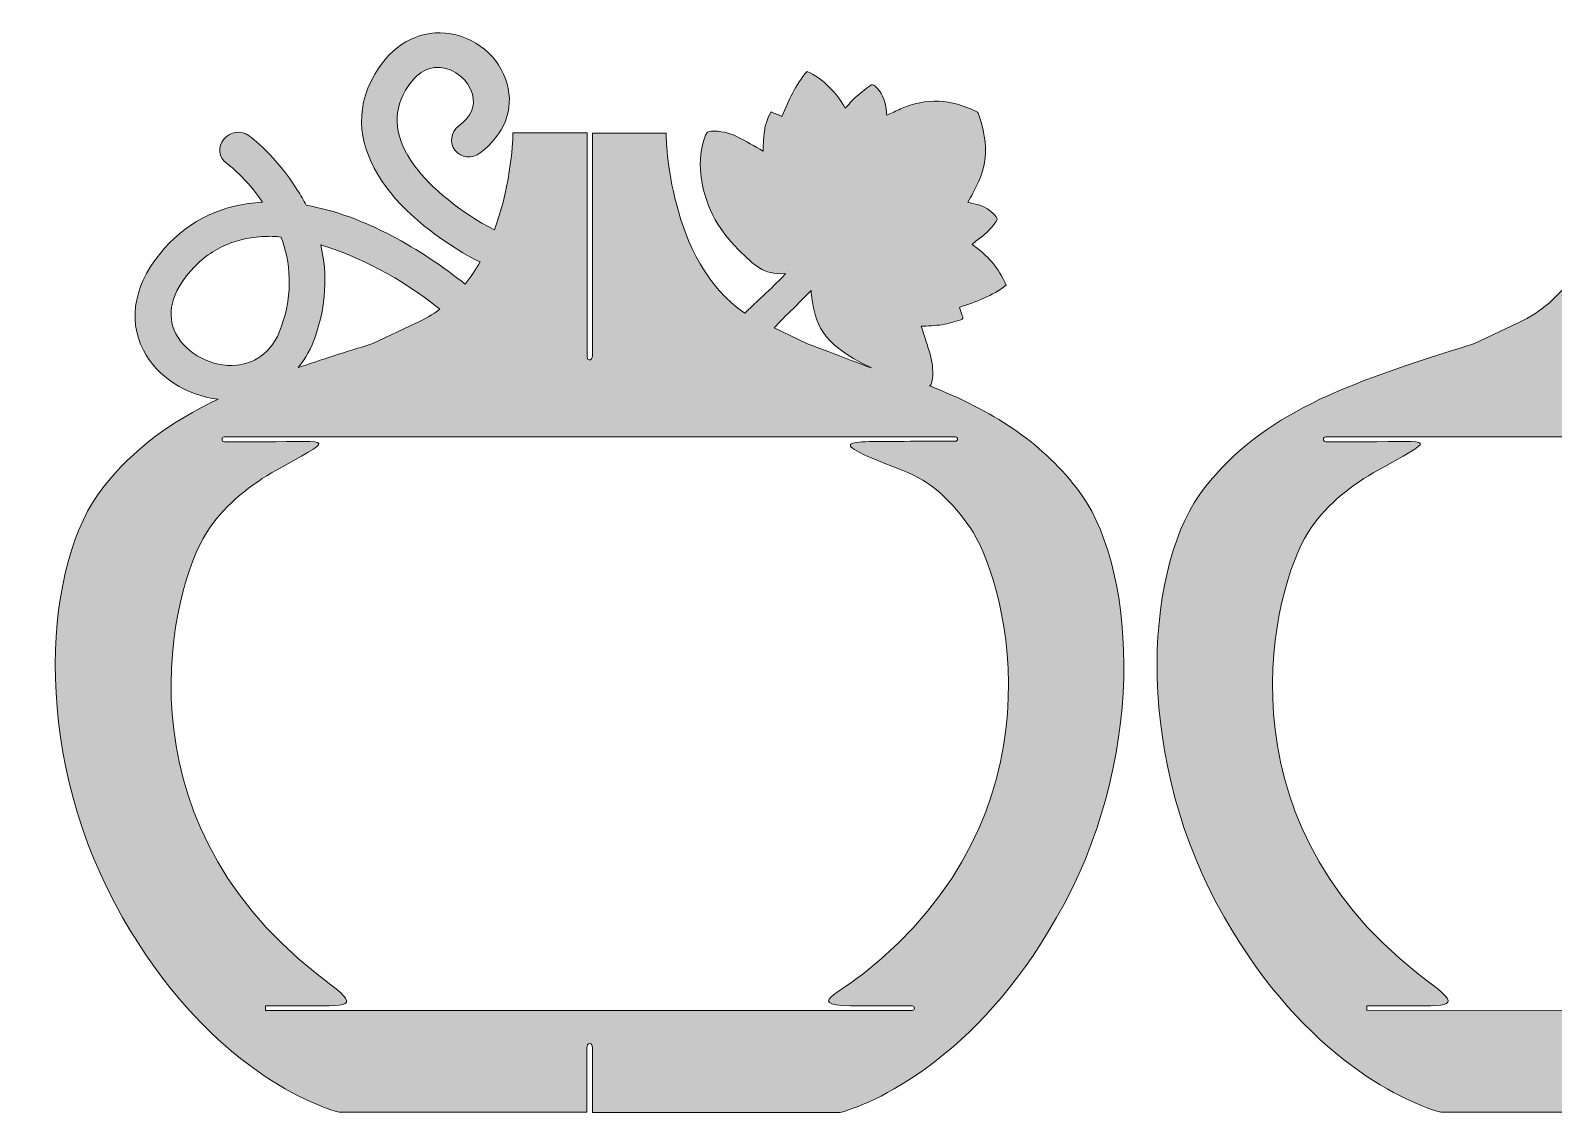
# Model space of a CAD drawing. Header units: inches. Extents: x -0.2 to 23, y 0 to 27.3.
# Drawn here: x -0.15 to 10.47, y 19.75 to 27.29 of the extents above; entities that cross this region are included whole.
import ezdxf

# ---------------------------------------------------------------- set-up
doc = ezdxf.new("R2010")
doc.units = ezdxf.units.IN
doc.header["$MEASUREMENT"] = 0
doc.layers.add('Paper Pumpkin Give Thanks', color=7, linetype='Continuous', lineweight=0)

msp = doc.modelspace()

# ---------------------------------------------------------------- hatches: boundary and pattern name
at = {"layer": 'Paper Pumpkin Give Thanks', "true_color": 0x8dc63f, "transparency": 33554687}
h = msp.add_hatch(color=73, dxfattribs=at)
h.dxf.hatch_style = 2
edge = h.paths.add_edge_path()
edge.add_spline(control_points=[(5.654, 20.719), (5.45, 20.556), (5.204, 20.489), (5.732, 20.497), (5.732, 20.497), (5.999, 20.497), (5.999, 20.497), (6.007, 20.497), (6.014, 20.49), (6.014, 20.482), (6.014, 20.472), (6.007, 20.465), (5.997, 20.465), (5.997, 20.465), (1.49, 20.465), (1.49, 20.465), (1.49, 20.465), (1.49, 20.497), (1.49, 20.497), (1.49, 20.497), (1.772, 20.497), (1.772, 20.497), (2.121, 20.497), (2.151, 20.494), (1.85, 20.719), (0.426, 21.836), (0.839, 23.411), (1.079, 23.794), (1.188, 23.969), (1.361, 24.107), (1.533, 24.211), (1.997, 24.471), (1.968, 24.426), (1.472, 24.428), (1.472, 24.428), (1.204, 24.428), (1.204, 24.428), (1.194, 24.428), (1.188, 24.435), (1.188, 24.444), (1.188, 24.444), (1.188, 24.446), (1.188, 24.446), (1.188, 24.454), (1.194, 24.461), (1.203, 24.461), (1.203, 24.461), (6.3, 24.461), (6.3, 24.461), (6.308, 24.461), (6.314, 24.454), (6.314, 24.447), (6.314, 24.447), (6.314, 24.446), (6.314, 24.446), (6.314, 24.438), (6.307, 24.431), (6.299, 24.431), (6.299, 24.431), (6.029, 24.431), (6.029, 24.431), (5.556, 24.425), (5.311, 24.463), (5.968, 24.214), (6.16, 24.132), (6.314, 23.971), (6.422, 23.797), (6.663, 23.411), (7.075, 21.836), (5.654, 20.719)], knot_values=[0, 0, 0, 0, 1, 1, 1, 2, 2, 2, 3, 3, 3, 4, 4, 4, 5, 5, 5, 6, 6, 6, 7, 7, 7, 8, 8, 8, 9, 9, 9, 10, 10, 10, 11, 11, 11, 12, 12, 12, 13, 13, 13, 14, 14, 14, 15, 15, 15, 16, 16, 16, 17, 17, 17, 18, 18, 18, 19, 19, 19, 20, 20, 20, 21, 21, 21, 22, 22, 22, 23, 23, 23, 23], degree=3, periodic=0)
edge = h.paths.add_edge_path()
edge.add_spline(control_points=[(1.839, 25.164), (1.912, 25.376), (1.925, 25.59), (1.876, 25.799), (2.135, 25.722), (2.433, 25.571), (2.707, 25.351), (2.657, 25.314), (2.603, 25.282), (2.543, 25.256), (2.543, 25.256), (2.239, 25.111), (2.239, 25.111), (2.05, 25.053), (1.879, 24.999), (1.719, 24.944), (1.769, 25.006), (1.81, 25.079), (1.839, 25.164)], knot_values=[0, 0, 0, 0, 1, 1, 1, 2, 2, 2, 3, 3, 3, 4, 4, 4, 5, 5, 5, 6, 6, 6, 6], degree=3, periodic=0)
edge = h.paths.add_edge_path()
edge.add_spline(control_points=[(0.867, 25.179), (0.797, 25.314), (0.835, 25.468), (0.975, 25.624), (1.047, 25.704), (1.131, 25.764), (1.224, 25.803), (1.307, 25.838), (1.399, 25.856), (1.501, 25.858), (1.532, 25.86), (1.565, 25.858), (1.6, 25.854), (1.664, 25.681), (1.686, 25.469), (1.603, 25.232), (1.532, 25.026), (1.393, 24.971), (1.289, 24.961), (1.121, 24.944), (0.939, 25.039), (0.867, 25.179)], knot_values=[0, 0, 0, 0, 1, 1, 1, 2, 2, 2, 3, 3, 3, 4, 4, 4, 5, 5, 5, 6, 6, 6, 7, 7, 7, 7], degree=3, periodic=0)
edge = h.paths.add_edge_path()
edge.add_spline(control_points=[(5.129, 25.317), (5.186, 25.369), (5.237, 25.426), (5.293, 25.482), (5.296, 25.46), (5.296, 25.438), (5.3, 25.415), (5.328, 25.271), (5.339, 25.119), (5.714, 24.942), (5.647, 24.963), (5.335, 25.089), (5.264, 25.111), (5.264, 25.111), (5.035, 25.221), (5.035, 25.221), (5.075, 25.263), (5.108, 25.297), (5.129, 25.317)], knot_values=[0, 0, 0, 0, 1, 1, 1, 2, 2, 2, 3, 3, 3, 4, 4, 4, 5, 5, 5, 6, 6, 6, 6], degree=3, periodic=0)
edge = h.paths.add_edge_path()
edge.add_spline(control_points=[(5.129, 25.614), (5.128, 25.614), (5.128, 25.613), (5.129, 25.614), (5.128, 25.614), (5.128, 25.614), (5.129, 25.614)], knot_values=[0, 0, 0, 0, 1, 1, 1, 2, 2, 2, 2], degree=3, periodic=0)
edge = h.paths.add_edge_path()
edge.add_spline(control_points=[(7.143, 24.107), (6.882, 24.439), (6.561, 24.64), (6.119, 24.818), (6.129, 24.824), (6.133, 24.831), (6.136, 24.844), (6.146, 24.907), (6.142, 24.968), (6.125, 25.029), (6.106, 25.097), (6.082, 25.165), (6.061, 25.232), (6.107, 25.235), (6.157, 25.236), (6.206, 25.243), (6.25, 25.25), (6.293, 25.265), (6.336, 25.278), (6.351, 25.282), (6.356, 25.292), (6.347, 25.308), (6.339, 25.325), (6.335, 25.344), (6.328, 25.364), (6.444, 25.403), (6.556, 25.444), (6.653, 25.518), (6.603, 25.638), (6.522, 25.729), (6.415, 25.803), (6.429, 25.814), (6.44, 25.822), (6.451, 25.831), (6.501, 25.868), (6.549, 25.91), (6.583, 25.963), (6.592, 25.975), (6.592, 25.983), (6.583, 25.994), (6.554, 26.033), (6.515, 26.06), (6.469, 26.075), (6.444, 26.083), (6.418, 26.089), (6.387, 26.096), (6.4, 26.118), (6.41, 26.139), (6.421, 26.16), (6.461, 26.232), (6.492, 26.307), (6.504, 26.39), (6.519, 26.504), (6.496, 26.613), (6.457, 26.718), (6.456, 26.722), (6.45, 26.728), (6.444, 26.729), (6.271, 26.814), (6.096, 26.828), (5.917, 26.746), (5.886, 26.732), (5.856, 26.718), (5.822, 26.704), (5.819, 26.722), (5.818, 26.736), (5.817, 26.75), (5.808, 26.811), (5.786, 26.864), (5.739, 26.906), (5.728, 26.917), (5.717, 26.919), (5.704, 26.908), (5.669, 26.881), (5.633, 26.854), (5.6, 26.825), (5.576, 26.804), (5.557, 26.778), (5.532, 26.751), (5.467, 26.864), (5.382, 26.953), (5.265, 27.008), (5.187, 26.914), (5.136, 26.808), (5.09, 26.694), (5.065, 26.706), (5.04, 26.715), (5.015, 26.726), (4.962, 26.639), (4.96, 26.544), (4.96, 26.453), (4.899, 26.486), (4.839, 26.522), (4.778, 26.553), (4.722, 26.581), (4.661, 26.594), (4.597, 26.592), (4.576, 26.59), (4.565, 26.583), (4.557, 26.563), (4.526, 26.475), (4.515, 26.383), (4.525, 26.292), (4.547, 26.086), (4.639, 25.913), (4.786, 25.768), (4.903, 25.654), (4.951, 25.593), (5.115, 25.599), (5.067, 25.54), (4.946, 25.435), (4.832, 25.324), (4.297, 25.679), (4.283, 26.558), (4.283, 26.565), (4.283, 26.565), (4.283, 26.578), (4.283, 26.578), (4.283, 26.578), (3.769, 26.578), (3.769, 26.578), (3.769, 26.578), (3.769, 25.026), (3.769, 25.026), (3.767, 25.008), (3.764, 24.996), (3.746, 24.999), (3.732, 25), (3.733, 25.013), (3.732, 25.026), (3.732, 25.026), (3.732, 26.579), (3.732, 26.579), (3.732, 26.579), (3.215, 26.579), (3.215, 26.579), (3.215, 26.579), (3.215, 26.567), (3.215, 26.567), (3.215, 26.563), (3.21, 26.238), (3.086, 25.903), (2.85, 26.028), (2.646, 26.192), (2.529, 26.351), (2.392, 26.54), (2.371, 26.711), (2.467, 26.876), (2.512, 26.954), (2.592, 27.046), (2.71, 27.035), (2.811, 27.025), (2.907, 26.946), (2.933, 26.85), (2.956, 26.768), (2.924, 26.692), (2.837, 26.626), (2.782, 26.585), (2.771, 26.508), (2.812, 26.457), (2.854, 26.406), (2.932, 26.397), (2.987, 26.44), (3.156, 26.568), (3.224, 26.744), (3.175, 26.921), (3.126, 27.11), (2.947, 27.256), (2.746, 27.275), (2.549, 27.293), (2.369, 27.189), (2.253, 26.989), (1.949, 26.468), (2.446, 25.964), (2.964, 25.69), (2.971, 25.686), (2.979, 25.683), (2.986, 25.681), (2.956, 25.626), (2.921, 25.575), (2.882, 25.525), (2.581, 25.767), (2.178, 26.004), (1.774, 26.076), (1.756, 26.111), (1.736, 26.146), (1.715, 26.179), (1.567, 26.417), (1.385, 26.554), (1.376, 26.56), (1.322, 26.6), (1.244, 26.589), (1.201, 26.536), (1.158, 26.483), (1.165, 26.408), (1.219, 26.368), (1.231, 26.36), (1.357, 26.263), (1.471, 26.097), (1.197, 26.083), (0.968, 25.976), (0.788, 25.776), (0.581, 25.546), (0.526, 25.286), (0.64, 25.065), (0.736, 24.879), (0.942, 24.749), (1.16, 24.724), (0.829, 24.567), (0.574, 24.381), (0.357, 24.107), (-0.051, 23.593), (-0.147, 22.308), (0.443, 21.208), (0.996, 20.176), (1.722, 19.835), (2.004, 19.756), (2.004, 19.756), (3.731, 19.756), (3.731, 19.756), (3.731, 19.756), (3.731, 20.207), (3.731, 20.207), (3.732, 20.219), (3.736, 20.235), (3.751, 20.236), (3.768, 20.236), (3.769, 20.217), (3.769, 20.207), (3.769, 20.207), (3.769, 19.754), (3.769, 19.754), (3.769, 19.754), (5.496, 19.754), (5.496, 19.754), (5.778, 19.833), (6.504, 20.175), (7.057, 21.207), (7.646, 22.307), (7.55, 23.593), (7.143, 24.107)], knot_values=[0, 0, 0, 0, 1, 1, 1, 2, 2, 2, 3, 3, 3, 4, 4, 4, 5, 5, 5, 6, 6, 6, 7, 7, 7, 8, 8, 8, 9, 9, 9, 10, 10, 10, 11, 11, 11, 12, 12, 12, 13, 13, 13, 14, 14, 14, 15, 15, 15, 16, 16, 16, 17, 17, 17, 18, 18, 18, 19, 19, 19, 20, 20, 20, 21, 21, 21, 22, 22, 22, 23, 23, 23, 24, 24, 24, 25, 25, 25, 26, 26, 26, 27, 27, 27, 28, 28, 28, 29, 29, 29, 30, 30, 30, 31, 31, 31, 32, 32, 32, 33, 33, 33, 34, 34, 34, 35, 35, 35, 36, 36, 36, 37, 37, 37, 38, 38, 38, 39, 39, 39, 40, 40, 40, 41, 41, 41, 42, 42, 42, 43, 43, 43, 44, 44, 44, 45, 45, 45, 46, 46, 46, 47, 47, 47, 48, 48, 48, 49, 49, 49, 50, 50, 50, 51, 51, 51, 52, 52, 52, 53, 53, 53, 54, 54, 54, 55, 55, 55, 56, 56, 56, 57, 57, 57, 58, 58, 58, 59, 59, 59, 60, 60, 60, 61, 61, 61, 62, 62, 62, 63, 63, 63, 64, 64, 64, 65, 65, 65, 66, 66, 66, 67, 67, 67, 68, 68, 68, 69, 69, 69, 70, 70, 70, 71, 71, 71, 72, 72, 72, 73, 73, 73, 74, 74, 74, 75, 75, 75, 76, 76, 76, 77, 77, 77, 78, 78, 78, 79, 79, 79, 80, 80, 80, 80], degree=3, periodic=0)
h = msp.add_hatch(color=73, dxfattribs=at)
h.dxf.hatch_style = 2
edge = h.paths.add_edge_path()
edge.add_spline(control_points=[(11.407, 24.461), (11.407, 24.461), (11.407, 25.522), (11.407, 25.522), (11.41, 25.54), (11.413, 25.553), (11.431, 25.55), (11.444, 25.547), (11.443, 25.536), (11.444, 25.522), (11.444, 25.522), (11.444, 24.46), (11.444, 24.46), (11.444, 24.46), (13.975, 24.46), (13.975, 24.46), (13.983, 24.46), (13.989, 24.453), (13.989, 24.446), (13.989, 24.446), (13.989, 24.444), (13.989, 24.444), (13.989, 24.436), (13.982, 24.429), (13.974, 24.429), (13.974, 24.429), (13.704, 24.429), (13.704, 24.429), (13.231, 24.424), (12.986, 24.461), (13.643, 24.213), (13.835, 24.131), (13.989, 23.969), (14.097, 23.796), (14.338, 23.413), (14.75, 21.838), (13.329, 20.721), (13.125, 20.557), (12.879, 20.49), (13.407, 20.499), (13.407, 20.499), (13.674, 20.499), (13.674, 20.499), (13.682, 20.499), (13.689, 20.492), (13.689, 20.483), (13.689, 20.483), (13.689, 20.483), (13.689, 20.483), (13.689, 20.474), (13.682, 20.467), (13.672, 20.467), (13.672, 20.467), (11.446, 20.467), (11.446, 20.467), (11.446, 20.467), (11.446, 20.057), (11.446, 20.057), (11.443, 20.039), (11.44, 20.026), (11.422, 20.029), (11.408, 20.032), (11.41, 20.043), (11.408, 20.057), (11.408, 20.057), (11.408, 20.468), (11.408, 20.468), (11.408, 20.468), (9.167, 20.465), (9.167, 20.465), (9.167, 20.465), (9.167, 20.497), (9.167, 20.497), (9.167, 20.497), (9.449, 20.497), (9.449, 20.497), (9.797, 20.497), (9.828, 20.494), (9.526, 20.719), (8.103, 21.836), (8.515, 23.411), (8.756, 23.794), (8.864, 23.969), (9.037, 24.107), (9.21, 24.211), (9.675, 24.471), (9.644, 24.426), (9.149, 24.428), (9.149, 24.428), (8.881, 24.428), (8.881, 24.428), (8.871, 24.428), (8.864, 24.435), (8.864, 24.444), (8.864, 24.444), (8.864, 24.446), (8.864, 24.446), (8.864, 24.454), (8.871, 24.461), (8.879, 24.461), (8.879, 24.461), (11.407, 24.461), (11.407, 24.461)], knot_values=[0, 0, 0, 0, 1, 1, 1, 2, 2, 2, 3, 3, 3, 4, 4, 4, 5, 5, 5, 6, 6, 6, 7, 7, 7, 8, 8, 8, 9, 9, 9, 10, 10, 10, 11, 11, 11, 12, 12, 12, 13, 13, 13, 14, 14, 14, 15, 15, 15, 16, 16, 16, 17, 17, 17, 18, 18, 18, 19, 19, 19, 20, 20, 20, 21, 21, 21, 22, 22, 22, 23, 23, 23, 24, 24, 24, 25, 25, 25, 26, 26, 26, 27, 27, 27, 28, 28, 28, 29, 29, 29, 30, 30, 30, 31, 31, 31, 32, 32, 32, 33, 33, 33, 34, 34, 34, 34], degree=3, periodic=0)
edge = h.paths.add_edge_path()
edge.add_spline(control_points=[(13.174, 19.756), (13.456, 19.835), (14.182, 20.176), (14.735, 21.208), (15.324, 22.307), (15.228, 23.593), (14.821, 24.107), (14.414, 24.622), (13.865, 24.825), (12.94, 25.111), (12.94, 25.111), (12.635, 25.257), (12.635, 25.257), (11.979, 25.55), (11.964, 26.56), (11.964, 26.567), (11.964, 26.567), (11.964, 26.579), (11.964, 26.579), (11.964, 26.579), (10.896, 26.579), (10.896, 26.579), (10.896, 26.579), (10.896, 26.567), (10.896, 26.567), (10.896, 26.56), (10.879, 25.547), (10.221, 25.256), (10.221, 25.256), (9.917, 25.111), (9.917, 25.111), (8.992, 24.826), (8.443, 24.622), (8.036, 24.107), (7.628, 23.593), (7.532, 22.308), (8.122, 21.208), (8.675, 20.176), (9.401, 19.835), (9.683, 19.756), (9.683, 19.756), (13.174, 19.756), (13.174, 19.756)], knot_values=[0, 0, 0, 0, 1, 1, 1, 2, 2, 2, 3, 3, 3, 4, 4, 4, 5, 5, 5, 6, 6, 6, 7, 7, 7, 8, 8, 8, 9, 9, 9, 10, 10, 10, 11, 11, 11, 12, 12, 12, 13, 13, 13, 14, 14, 14, 14], degree=3, periodic=0)

# ---------------------------------------------------------------- linework, layer by layer
at = {"layer": 'Paper Pumpkin Give Thanks'}
for points, knots in [([(7.143, 24.107), (6.882, 24.439), (6.561, 24.64), (6.119, 24.818), (6.129, 24.824), (6.133, 24.831), (6.136, 24.844), (6.146, 24.907), (6.142, 24.968), (6.125, 25.029), (6.106, 25.097), (6.082, 25.165), (6.061, 25.232), (6.107, 25.235), (6.157, 25.236), (6.206, 25.243), (6.25, 25.25), (6.293, 25.265), (6.336, 25.278), (6.351, 25.282), (6.356, 25.292), (6.347, 25.308), (6.339, 25.325), (6.335, 25.344), (6.328, 25.364), (6.444, 25.403), (6.556, 25.444), (6.653, 25.518), (6.603, 25.638), (6.522, 25.729), (6.415, 25.803), (6.429, 25.814), (6.44, 25.822), (6.451, 25.831), (6.501, 25.868), (6.549, 25.91), (6.583, 25.963), (6.592, 25.975), (6.592, 25.983), (6.583, 25.994), (6.554, 26.033), (6.515, 26.06), (6.469, 26.075), (6.444, 26.083), (6.418, 26.089), (6.387, 26.096), (6.4, 26.118), (6.41, 26.139), (6.421, 26.16), (6.461, 26.232), (6.492, 26.307), (6.504, 26.39), (6.519, 26.504), (6.496, 26.613), (6.457, 26.718), (6.456, 26.722), (6.45, 26.728), (6.444, 26.729), (6.271, 26.814), (6.096, 26.828), (5.917, 26.746), (5.886, 26.732), (5.856, 26.718), (5.822, 26.704), (5.819, 26.722), (5.818, 26.736), (5.817, 26.75), (5.808, 26.811), (5.786, 26.864), (5.739, 26.906), (5.728, 26.917), (5.717, 26.919), (5.704, 26.908), (5.669, 26.881), (5.633, 26.854), (5.6, 26.825), (5.576, 26.804), (5.557, 26.778), (5.532, 26.751), (5.467, 26.864), (5.382, 26.953), (5.265, 27.008), (5.187, 26.914), (5.136, 26.808), (5.09, 26.694), (5.065, 26.706), (5.04, 26.715), (5.015, 26.726), (4.962, 26.639), (4.96, 26.544), (4.96, 26.453), (4.899, 26.486), (4.839, 26.522), (4.778, 26.553), (4.722, 26.581), (4.661, 26.594), (4.597, 26.592), (4.576, 26.59), (4.565, 26.583), (4.557, 26.563), (4.526, 26.475), (4.515, 26.383), (4.525, 26.292), (4.547, 26.086), (4.639, 25.913), (4.786, 25.768), (4.903, 25.654), (4.951, 25.593), (5.115, 25.599), (5.067, 25.54), (4.946, 25.435), (4.832, 25.324), (4.297, 25.679), (4.283, 26.558), (4.283, 26.565), (4.283, 26.565), (4.283, 26.578), (4.283, 26.578), (4.283, 26.578), (3.769, 26.578), (3.769, 26.578), (3.769, 26.578), (3.769, 25.026), (3.769, 25.026), (3.767, 25.008), (3.764, 24.996), (3.746, 24.999), (3.732, 25), (3.733, 25.013), (3.732, 25.026), (3.732, 25.026), (3.732, 26.579), (3.732, 26.579), (3.732, 26.579), (3.215, 26.579), (3.215, 26.579), (3.215, 26.579), (3.215, 26.567), (3.215, 26.567), (3.215, 26.563), (3.21, 26.238), (3.086, 25.903), (2.85, 26.028), (2.646, 26.192), (2.529, 26.351), (2.392, 26.54), (2.371, 26.711), (2.467, 26.876), (2.512, 26.954), (2.592, 27.046), (2.71, 27.035), (2.811, 27.025), (2.907, 26.946), (2.933, 26.85), (2.956, 26.768), (2.924, 26.692), (2.837, 26.626), (2.782, 26.585), (2.771, 26.508), (2.812, 26.457), (2.854, 26.406), (2.932, 26.397), (2.987, 26.44), (3.156, 26.568), (3.224, 26.744), (3.175, 26.921), (3.126, 27.11), (2.947, 27.256), (2.746, 27.275), (2.549, 27.293), (2.369, 27.189), (2.253, 26.989), (1.949, 26.468), (2.446, 25.964), (2.964, 25.69), (2.971, 25.686), (2.979, 25.683), (2.986, 25.681), (2.956, 25.626), (2.921, 25.575), (2.882, 25.525), (2.581, 25.767), (2.178, 26.004), (1.774, 26.076), (1.756, 26.111), (1.736, 26.146), (1.715, 26.179), (1.567, 26.417), (1.385, 26.554), (1.376, 26.56), (1.322, 26.6), (1.244, 26.589), (1.201, 26.536), (1.158, 26.483), (1.165, 26.408), (1.219, 26.368), (1.231, 26.36), (1.357, 26.263), (1.471, 26.097), (1.197, 26.083), (0.968, 25.976), (0.788, 25.776), (0.581, 25.546), (0.526, 25.286), (0.64, 25.065), (0.736, 24.879), (0.942, 24.749), (1.16, 24.724), (0.829, 24.567), (0.574, 24.381), (0.357, 24.107), (-0.051, 23.593), (-0.147, 22.308), (0.443, 21.208), (0.996, 20.176), (1.722, 19.835), (2.004, 19.756), (2.004, 19.756), (3.731, 19.756), (3.731, 19.756), (3.731, 19.756), (3.731, 20.207), (3.731, 20.207), (3.732, 20.219), (3.736, 20.235), (3.751, 20.236), (3.768, 20.236), (3.769, 20.217), (3.769, 20.207), (3.769, 20.207), (3.769, 19.754), (3.769, 19.754), (3.769, 19.754), (5.496, 19.754), (5.496, 19.754), (5.778, 19.833), (6.504, 20.175), (7.057, 21.207), (7.646, 22.307), (7.55, 23.593), (7.143, 24.107)], [0, 0, 0, 0, 1, 1, 1, 2, 2, 2, 3, 3, 3, 4, 4, 4, 5, 5, 5, 6, 6, 6, 7, 7, 7, 8, 8, 8, 9, 9, 9, 10, 10, 10, 11, 11, 11, 12, 12, 12, 13, 13, 13, 14, 14, 14, 15, 15, 15, 16, 16, 16, 17, 17, 17, 18, 18, 18, 19, 19, 19, 20, 20, 20, 21, 21, 21, 22, 22, 22, 23, 23, 23, 24, 24, 24, 25, 25, 25, 26, 26, 26, 27, 27, 27, 28, 28, 28, 29, 29, 29, 30, 30, 30, 31, 31, 31, 32, 32, 32, 33, 33, 33, 34, 34, 34, 35, 35, 35, 36, 36, 36, 37, 37, 37, 38, 38, 38, 39, 39, 39, 40, 40, 40, 41, 41, 41, 42, 42, 42, 43, 43, 43, 44, 44, 44, 45, 45, 45, 46, 46, 46, 47, 47, 47, 48, 48, 48, 49, 49, 49, 50, 50, 50, 51, 51, 51, 52, 52, 52, 53, 53, 53, 54, 54, 54, 55, 55, 55, 56, 56, 56, 57, 57, 57, 58, 58, 58, 59, 59, 59, 60, 60, 60, 61, 61, 61, 62, 62, 62, 63, 63, 63, 64, 64, 64, 65, 65, 65, 66, 66, 66, 67, 67, 67, 68, 68, 68, 69, 69, 69, 70, 70, 70, 71, 71, 71, 72, 72, 72, 73, 73, 73, 74, 74, 74, 75, 75, 75, 76, 76, 76, 77, 77, 77, 78, 78, 78, 79, 79, 79, 80, 80, 80, 80]), ([(13.174, 19.756), (13.456, 19.835), (14.182, 20.176), (14.735, 21.208), (15.324, 22.307), (15.228, 23.593), (14.821, 24.107), (14.414, 24.622), (13.865, 24.825), (12.94, 25.111), (12.94, 25.111), (12.635, 25.257), (12.635, 25.257), (11.979, 25.55), (11.964, 26.56), (11.964, 26.567), (11.964, 26.567), (11.964, 26.579), (11.964, 26.579), (11.964, 26.579), (10.896, 26.579), (10.896, 26.579), (10.896, 26.579), (10.896, 26.567), (10.896, 26.567), (10.896, 26.56), (10.879, 25.547), (10.221, 25.256), (10.221, 25.256), (9.917, 25.111), (9.917, 25.111), (8.992, 24.826), (8.443, 24.622), (8.036, 24.107), (7.628, 23.593), (7.532, 22.308), (8.122, 21.208), (8.675, 20.176), (9.401, 19.835), (9.683, 19.756), (9.683, 19.756), (13.174, 19.756), (13.174, 19.756)], [0, 0, 0, 0, 1, 1, 1, 2, 2, 2, 3, 3, 3, 4, 4, 4, 5, 5, 5, 6, 6, 6, 7, 7, 7, 8, 8, 8, 9, 9, 9, 10, 10, 10, 11, 11, 11, 12, 12, 12, 13, 13, 13, 14, 14, 14, 14]), ([(0.867, 25.179), (0.797, 25.314), (0.835, 25.468), (0.975, 25.624), (1.047, 25.704), (1.131, 25.764), (1.224, 25.803), (1.307, 25.838), (1.399, 25.856), (1.501, 25.858), (1.532, 25.86), (1.565, 25.858), (1.6, 25.854), (1.664, 25.681), (1.686, 25.469), (1.603, 25.232), (1.532, 25.026), (1.393, 24.971), (1.289, 24.961), (1.121, 24.944), (0.939, 25.039), (0.867, 25.179)], [0, 0, 0, 0, 1, 1, 1, 2, 2, 2, 3, 3, 3, 4, 4, 4, 5, 5, 5, 6, 6, 6, 7, 7, 7, 7]), ([(1.839, 25.164), (1.912, 25.376), (1.925, 25.59), (1.876, 25.799), (2.135, 25.722), (2.433, 25.571), (2.707, 25.351), (2.657, 25.314), (2.603, 25.282), (2.543, 25.256), (2.543, 25.256), (2.239, 25.111), (2.239, 25.111), (2.05, 25.053), (1.879, 24.999), (1.719, 24.944), (1.769, 25.006), (1.81, 25.079), (1.839, 25.164)], [0, 0, 0, 0, 1, 1, 1, 2, 2, 2, 3, 3, 3, 4, 4, 4, 5, 5, 5, 6, 6, 6, 6]), ([(5.129, 25.614), (5.128, 25.614), (5.128, 25.613), (5.129, 25.614), (5.128, 25.614), (5.128, 25.614), (5.129, 25.614)], [0, 0, 0, 0, 1, 1, 1, 2, 2, 2, 2]), ([(5.129, 25.317), (5.186, 25.369), (5.237, 25.426), (5.293, 25.482), (5.296, 25.46), (5.296, 25.438), (5.3, 25.415), (5.328, 25.271), (5.339, 25.119), (5.714, 24.942), (5.647, 24.963), (5.335, 25.089), (5.264, 25.111), (5.264, 25.111), (5.035, 25.221), (5.035, 25.221), (5.075, 25.263), (5.108, 25.297), (5.129, 25.317)], [0, 0, 0, 0, 1, 1, 1, 2, 2, 2, 3, 3, 3, 4, 4, 4, 5, 5, 5, 6, 6, 6, 6]), ([(11.407, 24.461), (11.407, 24.461), (11.407, 25.522), (11.407, 25.522), (11.41, 25.54), (11.413, 25.553), (11.431, 25.55), (11.444, 25.547), (11.443, 25.536), (11.444, 25.522), (11.444, 25.522), (11.444, 24.46), (11.444, 24.46), (11.444, 24.46), (13.975, 24.46), (13.975, 24.46), (13.983, 24.46), (13.989, 24.453), (13.989, 24.446), (13.989, 24.446), (13.989, 24.444), (13.989, 24.444), (13.989, 24.436), (13.982, 24.429), (13.974, 24.429), (13.974, 24.429), (13.704, 24.429), (13.704, 24.429), (13.231, 24.424), (12.986, 24.461), (13.643, 24.213), (13.835, 24.131), (13.989, 23.969), (14.097, 23.796), (14.338, 23.413), (14.75, 21.838), (13.329, 20.721), (13.125, 20.557), (12.879, 20.49), (13.407, 20.499), (13.407, 20.499), (13.674, 20.499), (13.674, 20.499), (13.682, 20.499), (13.689, 20.492), (13.689, 20.483), (13.689, 20.483), (13.689, 20.483), (13.689, 20.483), (13.689, 20.474), (13.682, 20.467), (13.672, 20.467), (13.672, 20.467), (11.446, 20.467), (11.446, 20.467), (11.446, 20.467), (11.446, 20.057), (11.446, 20.057), (11.443, 20.039), (11.44, 20.026), (11.422, 20.029), (11.408, 20.032), (11.41, 20.043), (11.408, 20.057), (11.408, 20.057), (11.408, 20.468), (11.408, 20.468), (11.408, 20.468), (9.167, 20.465), (9.167, 20.465), (9.167, 20.465), (9.167, 20.497), (9.167, 20.497), (9.167, 20.497), (9.449, 20.497), (9.449, 20.497), (9.797, 20.497), (9.828, 20.494), (9.526, 20.719), (8.103, 21.836), (8.515, 23.411), (8.756, 23.794), (8.864, 23.969), (9.037, 24.107), (9.21, 24.211), (9.675, 24.471), (9.644, 24.426), (9.149, 24.428), (9.149, 24.428), (8.881, 24.428), (8.881, 24.428), (8.871, 24.428), (8.864, 24.435), (8.864, 24.444), (8.864, 24.444), (8.864, 24.446), (8.864, 24.446), (8.864, 24.454), (8.871, 24.461), (8.879, 24.461), (8.879, 24.461), (11.407, 24.461), (11.407, 24.461)], [0, 0, 0, 0, 1, 1, 1, 2, 2, 2, 3, 3, 3, 4, 4, 4, 5, 5, 5, 6, 6, 6, 7, 7, 7, 8, 8, 8, 9, 9, 9, 10, 10, 10, 11, 11, 11, 12, 12, 12, 13, 13, 13, 14, 14, 14, 15, 15, 15, 16, 16, 16, 17, 17, 17, 18, 18, 18, 19, 19, 19, 20, 20, 20, 21, 21, 21, 22, 22, 22, 23, 23, 23, 24, 24, 24, 25, 25, 25, 26, 26, 26, 27, 27, 27, 28, 28, 28, 29, 29, 29, 30, 30, 30, 31, 31, 31, 32, 32, 32, 33, 33, 33, 34, 34, 34, 34]), ([(5.654, 20.719), (5.45, 20.556), (5.204, 20.489), (5.732, 20.497), (5.732, 20.497), (5.999, 20.497), (5.999, 20.497), (6.007, 20.497), (6.014, 20.49), (6.014, 20.482), (6.014, 20.472), (6.007, 20.465), (5.997, 20.465), (5.997, 20.465), (1.49, 20.465), (1.49, 20.465), (1.49, 20.465), (1.49, 20.497), (1.49, 20.497), (1.49, 20.497), (1.772, 20.497), (1.772, 20.497), (2.121, 20.497), (2.151, 20.494), (1.85, 20.719), (0.426, 21.836), (0.839, 23.411), (1.079, 23.794), (1.188, 23.969), (1.361, 24.107), (1.533, 24.211), (1.997, 24.471), (1.968, 24.426), (1.472, 24.428), (1.472, 24.428), (1.204, 24.428), (1.204, 24.428), (1.194, 24.428), (1.188, 24.435), (1.188, 24.444), (1.188, 24.444), (1.188, 24.446), (1.188, 24.446), (1.188, 24.454), (1.194, 24.461), (1.203, 24.461), (1.203, 24.461), (6.3, 24.461), (6.3, 24.461), (6.308, 24.461), (6.314, 24.454), (6.314, 24.447), (6.314, 24.447), (6.314, 24.446), (6.314, 24.446), (6.314, 24.438), (6.307, 24.431), (6.299, 24.431), (6.299, 24.431), (6.029, 24.431), (6.029, 24.431), (5.556, 24.425), (5.311, 24.463), (5.968, 24.214), (6.16, 24.132), (6.314, 23.971), (6.422, 23.797), (6.663, 23.411), (7.075, 21.836), (5.654, 20.719)], [0, 0, 0, 0, 1, 1, 1, 2, 2, 2, 3, 3, 3, 4, 4, 4, 5, 5, 5, 6, 6, 6, 7, 7, 7, 8, 8, 8, 9, 9, 9, 10, 10, 10, 11, 11, 11, 12, 12, 12, 13, 13, 13, 14, 14, 14, 15, 15, 15, 16, 16, 16, 17, 17, 17, 18, 18, 18, 19, 19, 19, 20, 20, 20, 21, 21, 21, 22, 22, 22, 23, 23, 23, 23])]:
    msp.add_open_spline(points, degree=3, knots=knots, dxfattribs=at)

doc.saveas('drawing.dxf')
